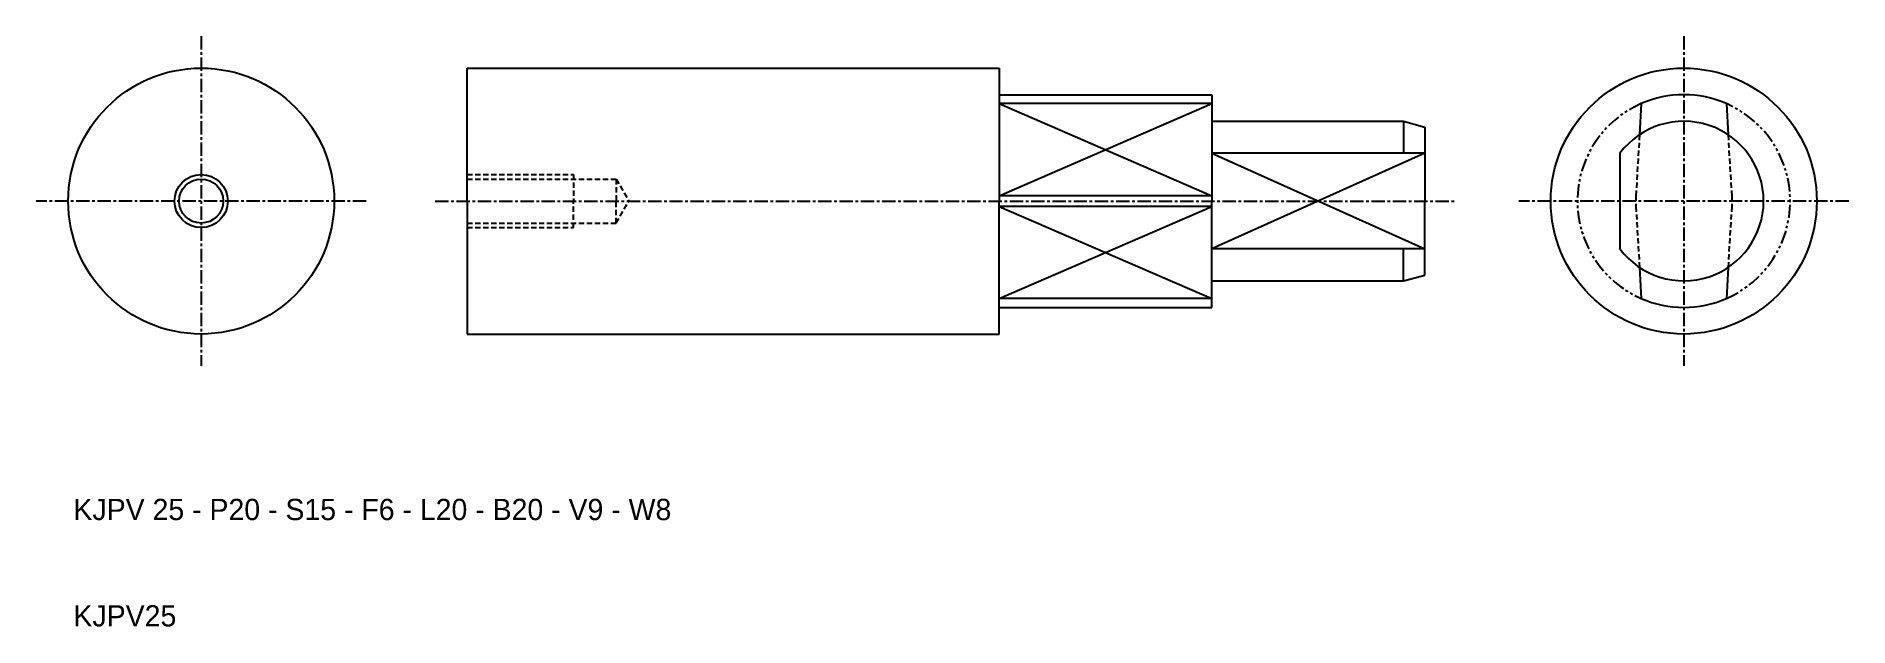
# Model space of a CAD drawing. Extents: x 6 to 177, y 10 to 66.
import ezdxf

# ---------------------------------------------------------------- set-up
doc = ezdxf.new("R2010")
doc.units = 0
for name, pattern in [('CENTER', [2, 1.25, -0.25, 0.25, -0.25]), ('DASHED', [0.75, 0.5, -0.25]), ('PHANTOM', [2.5, 1.25, -0.25, 0.25, -0.25, 0.25, -0.25])]:
    doc.linetypes.add(name, pattern=pattern)
doc.layers.get('0').update_dxf_attribs({"linetype": 'CONTINUOUS'})
doc.layers.add('CENTER', color=1, linetype='CENTER')

msp = doc.modelspace()

# ---------------------------------------------------------------- linework, layer by layer
at = {"color": 7, "linetype": 'CONTINUOUS'}
for p, q in [((47, 62.5), (97, 62.5)), ((47, 50), (47, 62.5)), ((97, 62.5), (97, 60)), ((97, 60), (97, 50)), ((97, 60), (117, 60)), ((117, 60), (117, 57.5)), ((117, 59.17), (97, 59.17)), ((157.34, 59.17), (157.18, 56.24)), ((165.34, 59.17), (165.5, 56.24)), ((117, 57.5), (117, 50)), ((117, 57.5), (135, 57.5)), ((135, 57.5), (137, 56.96)), ((135, 57.5), (135, 54.5)), ((137, 56.96), (137, 50)), ((137, 54.5), (117, 54.5)), ((155.34, 54.5), (155.34, 45.5)), ((47, 50), (47, 37.5)), ((117, 50.5), (97, 50.5)), ((97, 40), (97, 50)), ((117, 49.5), (97, 49.5)), ((117, 42.5), (117, 50)), ((137, 43.04), (137, 50)), ((137, 45.5), (117, 45.5)), ((135, 42.5), (135, 45.5)), ((135, 42.5), (137, 43.04)), ((157.18, 43.76), (157.34, 40.83)), ((165.5, 43.76), (165.34, 40.83)), ((117, 40), (117, 42.5)), ((117, 42.5), (135, 42.5)), ((117, 40.83), (97, 40.83)), ((97, 37.5), (97, 40)), ((97, 40), (117, 40)), ((47, 37.5), (97, 37.5))]:
    msp.add_line(p, q, dxfattribs=at)
at = {"color": 3, "linetype": 'CONTINUOUS'}
for p, q in [((97, 50.5), (117, 59.17)), ((97, 59.17), (117, 50.5)), ((117, 54.5), (137, 45.5)), ((137, 54.5), (117, 45.5)), ((97, 40.83), (117, 49.5)), ((97, 49.5), (117, 40.83))]:
    msp.add_line(p, q, dxfattribs=at)
at = {"color": 3, "linetype": 'DASHED'}
for p, q in [((157.18, 56.24), (156.84, 50.5)), ((165.5, 56.24), (165.84, 50.5)), ((47, 52.5), (57, 52.5)), ((47, 52.07), (61, 52.07)), ((57, 52.5), (57, 50)), ((61, 52.07), (62.19, 50)), ((61, 52.07), (61, 50)), ((57, 47.5), (57, 50)), ((61, 47.93), (62.19, 50)), ((61, 47.93), (61, 50)), ((156.84, 50.5), (156.84, 49.5)), ((156.84, 49.5), (157.18, 43.76)), ((165.84, 49.5), (165.5, 43.76)), ((165.84, 50.5), (165.84, 49.5)), ((47, 47.93), (61, 47.93)), ((47, 47.5), (57, 47.5))]:
    msp.add_line(p, q, dxfattribs=at)
at = {"color": 7, "linetype": 'CONTINUOUS'}
for centre, radius in [((22, 50), 12.5), ((161.34, 50), 12.5), ((22, 50), 2.07)]:
    msp.add_circle(centre, radius, dxfattribs=at)
at = {"color": 3, "linetype": 'CONTINUOUS'}
msp.add_circle((22, 50), 2.5, dxfattribs=at)
at = {"color": 7, "linetype": 'CONTINUOUS'}
for radius, start, end in [(10, 66.4218, 113.5782), (7.5, 216.8699, 143.1301), (10, 246.4218, 293.5782)]:
    msp.add_arc((161.34, 50), radius, start, end, dxfattribs=at)
at = {"color": 3, "linetype": 'PHANTOM'}
for start, end in [(113.5782, 246.4218), (293.5782, 66.4218)]:
    msp.add_arc((161.34, 50), 10, start, end, dxfattribs=at)
at = {"layer": 'CENTER'}
for p, q in [((22, 65.5), (22, 34.5)), ((161.34, 65.5), (161.34, 34.5)), ((37.5, 50), (6.5, 50)), ((44, 50), (140, 50)), ((176.84, 50), (145.84, 50))]:
    msp.add_line(p, q, dxfattribs=at)

# ---------------------------------------------------------------- texts
at = {"color": 7, "linetype": 'CONTINUOUS'}
for s, p in [('KJPV 25 - P20 - S15 - F6 - L20 - B20 - V9 - W8', (10, 20)), ('KJPV25', (10, 10))]:
    msp.add_text(s, height=2, dxfattribs=at).set_placement(p)

doc.saveas('drawing.dxf')
